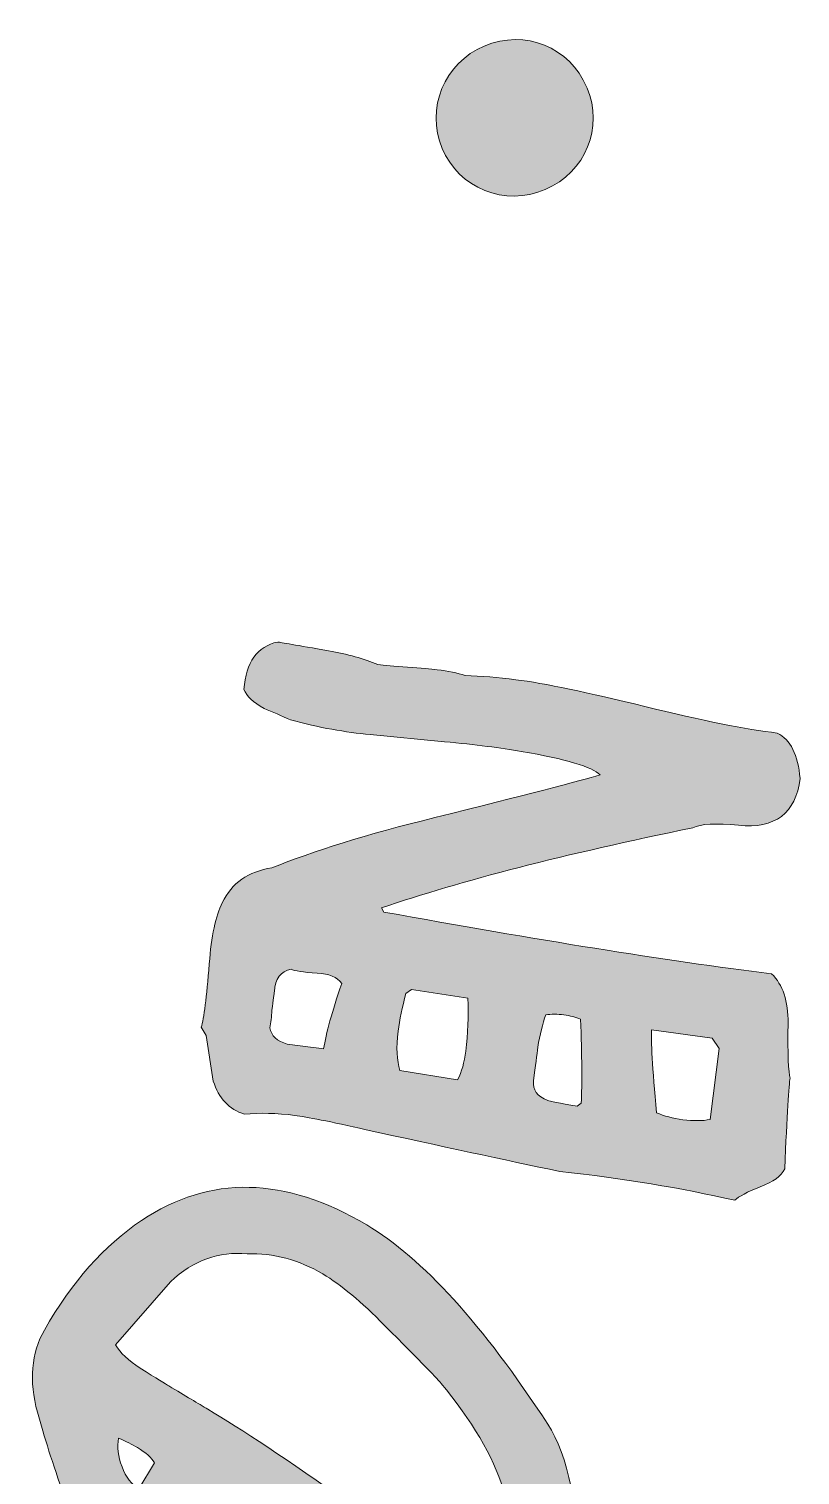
# Model space of a CAD drawing. Header units: inches. Extents: x 13.5 to 26.5, y -16.9 to -3.1.
# Drawn here: x 23.5 to 26.5, y -13.34 to -7.72 of the extents above; entities that cross this region are included whole.
import ezdxf

# ---------------------------------------------------------------- set-up
doc = ezdxf.new("R2010")
doc.units = ezdxf.units.IN
doc.header["$MEASUREMENT"] = 0
doc.layers.add('2', color=7, linetype='Continuous', lineweight=0)

# ---------------------------------------------------------------- blocks, each defined once
blk = doc.blocks.new('Block_6')
at = {"layer": '2', "true_color": 0x334b7d, "transparency": 33554687}
h = blk.add_hatch(color=167, dxfattribs=at)
h.dxf.hatch_style = 2
edge = h.paths.add_edge_path()
edge.add_spline(control_points=[(25.6718, -7.9463), (25.7355, -8.0978), (25.6674, -8.2734), (25.5093, -8.34), (25.3524, -8.4092), (25.1728, -8.3347), (25.1081, -8.1805), (25.0433, -8.0264), (25.1167, -7.8485), (25.2721, -7.783), (25.4302, -7.7165), (25.6048, -7.7868), (25.6707, -7.9436), (25.6707, -7.9436), (25.6718, -7.9463), (25.6718, -7.9463)], knot_values=[0, 0, 0, 0, 1, 1, 1, 2, 2, 2, 3, 3, 3, 4, 4, 4, 5, 5, 5, 5], degree=3, periodic=0)
at = {"layer": '2', "true_color": 0x1b6db6, "transparency": 33554687}
h = blk.add_hatch(color=152, dxfattribs=at)
h.dxf.hatch_style = 2
edge = h.paths.add_edge_path()
edge.add_spline(control_points=[(25.9225, -11.6048), (25.9194, -11.6441), (25.9259, -11.7516), (25.942, -11.9273), (25.9709, -11.9404), (26.0051, -11.9495), (26.0446, -11.9545), (26.0842, -11.9595), (26.1196, -11.9593), (26.1509, -11.9538), (26.1509, -11.9538), (26.1857, -11.6778), (26.1857, -11.6778), (26.1857, -11.6778), (26.1586, -11.6376), (26.1586, -11.6376), (26.1586, -11.6376), (25.9225, -11.6048), (25.9225, -11.6048)], knot_values=[0, 0, 0, 0, 1, 1, 1, 2, 2, 2, 3, 3, 3, 4, 4, 4, 5, 5, 5, 6, 6, 6, 6], degree=3, periodic=0)
edge = h.paths.add_edge_path()
edge.add_spline(control_points=[(25.6464, -11.564), (25.6279, -11.5559), (25.6061, -11.5502), (25.5811, -11.5471), (25.5561, -11.5439), (25.5327, -11.5439), (25.5108, -11.5468), (25.4986, -11.5818), (25.4884, -11.6238), (25.4803, -11.6727), (25.4767, -11.701), (25.4712, -11.7445), (25.4638, -11.8031), (25.4592, -11.839), (25.4775, -11.8644), (25.5186, -11.8793), (25.5261, -11.8821), (25.5642, -11.8898), (25.6329, -11.9024), (25.6329, -11.9024), (25.6491, -11.89), (25.6491, -11.89), (25.6527, -11.8155), (25.6517, -11.7069), (25.6464, -11.564)], knot_values=[0, 0, 0, 0, 1, 1, 1, 2, 2, 2, 3, 3, 3, 4, 4, 4, 5, 5, 5, 6, 6, 6, 7, 7, 7, 8, 8, 8, 8], degree=3, periodic=0)
edge = h.paths.add_edge_path()
edge.add_spline(control_points=[(24.9896, -11.4489), (24.9896, -11.4489), (24.9674, -11.4636), (24.9674, -11.4636), (24.9529, -11.5179), (24.9428, -11.567), (24.9372, -11.6108), (24.9293, -11.6738), (24.9316, -11.7245), (24.9441, -11.7628), (24.9441, -11.7628), (25.1684, -11.7999), (25.1684, -11.7999), (25.184, -11.769), (25.1945, -11.7316), (25.2, -11.6877), (25.2085, -11.621), (25.2113, -11.5526), (25.2086, -11.4825), (25.2086, -11.4825), (24.9896, -11.4489), (24.9896, -11.4489)], knot_values=[0, 0, 0, 0, 1, 1, 1, 2, 2, 2, 3, 3, 3, 4, 4, 4, 5, 5, 5, 6, 6, 6, 7, 7, 7, 7], degree=3, periodic=0)
edge = h.paths.add_edge_path()
edge.add_spline(control_points=[(24.5212, -11.3693), (24.4799, -11.3776), (24.4581, -11.4068), (24.4557, -11.4569), (24.4547, -11.4645), (24.4517, -11.4883), (24.4466, -11.5284), (24.4452, -11.5553), (24.4423, -11.5782), (24.438, -11.597), (24.4437, -11.6288), (24.4664, -11.65), (24.5061, -11.6609), (24.5061, -11.6609), (24.607, -11.6736), (24.607, -11.6736), (24.6224, -11.6756), (24.6358, -11.6773), (24.6474, -11.6788), (24.6569, -11.6192), (24.6802, -11.5348), (24.7175, -11.4255), (24.6997, -11.4004), (24.668, -11.3869), (24.6224, -11.385), (24.5674, -11.3818), (24.5336, -11.3766), (24.5212, -11.3693)], knot_values=[0, 0, 0, 0, 1, 1, 1, 2, 2, 2, 3, 3, 3, 4, 4, 4, 5, 5, 5, 6, 6, 6, 7, 7, 7, 8, 8, 8, 9, 9, 9, 9], degree=3, periodic=0)
edge = h.paths.add_edge_path()
edge.add_spline(control_points=[(24.4689, -10.0986), (24.4785, -10.0998), (24.5443, -10.1111), (24.6662, -10.1323), (24.7406, -10.1456), (24.8046, -10.1634), (24.8582, -10.1857), (24.8832, -10.1888), (24.9217, -10.1923), (24.9738, -10.196), (25.026, -10.1997), (25.0645, -10.2031), (25.0894, -10.2062), (25.1316, -10.2116), (25.1677, -10.2191), (25.1976, -10.2287), (25.2597, -10.2307), (25.3252, -10.2361), (25.3943, -10.2449), (25.5055, -10.2589), (25.673, -10.2937), (25.8968, -10.3492), (26.1207, -10.4047), (26.2922, -10.439), (26.4113, -10.4521), (26.4626, -10.478), (26.4922, -10.537), (26.5, -10.629), (26.4829, -10.7644), (26.403, -10.825), (26.2602, -10.8107), (26.1734, -10.8017), (26.1144, -10.8049), (26.0832, -10.8203), (25.5859, -10.922), (25.1821, -11.0258), (24.8718, -11.1318), (24.8718, -11.1318), (24.8815, -11.1476), (24.8815, -11.1476), (25.4734, -11.2555), (25.9761, -11.3356), (26.3894, -11.3879), (26.433, -11.4298), (26.4542, -11.4936), (26.4531, -11.5796), (26.4516, -11.6999), (26.4543, -11.771), (26.4613, -11.7929), (26.4563, -11.8171), (26.4492, -11.9348), (26.4401, -12.146), (26.4269, -12.173), (26.3952, -12.1962), (26.3448, -12.2156), (26.2945, -12.2351), (26.2616, -12.2524), (26.246, -12.2677), (26.0391, -12.2202), (25.8123, -12.1827), (25.5657, -12.1554), (25.3526, -12.1109), (25.1016, -12.0569), (24.8127, -11.9932), (24.6722, -11.9618), (24.5798, -11.9433), (24.5355, -11.9377), (24.4644, -11.9287), (24.3991, -11.9273), (24.3398, -11.9333), (24.2797, -11.9141), (24.2392, -11.8712), (24.2183, -11.8046), (24.2183, -11.8046), (24.191, -11.6268), (24.191, -11.6268), (24.191, -11.6268), (24.1716, -11.5953), (24.1716, -11.5953), (24.1817, -11.5617), (24.192, -11.4797), (24.2027, -11.3493), (24.2104, -11.2418), (24.2273, -11.1626), (24.2532, -11.1116), (24.2903, -11.0349), (24.3546, -10.9898), (24.4461, -10.9762), (24.6048, -10.9111), (24.8162, -10.8458), (25.0803, -10.7805), (25.4312, -10.6932), (25.6453, -10.638), (25.7224, -10.6148), (25.6914, -10.5837), (25.5892, -10.5534), (25.4159, -10.5237), (25.3379, -10.5099), (25.2383, -10.4973), (25.1172, -10.4858), (25.1172, -10.4858), (24.8289, -10.458), (24.8289, -10.458), (24.7327, -10.4498), (24.6291, -10.4308), (24.518, -10.4012), (24.4831, -10.3852), (24.449, -10.3702), (24.4157, -10.3563), (24.3739, -10.3336), (24.3478, -10.309), (24.3375, -10.2825), (24.345, -10.1769), (24.3888, -10.1156), (24.4689, -10.0986)], knot_values=[0, 0, 0, 0, 1, 1, 1, 2, 2, 2, 3, 3, 3, 4, 4, 4, 5, 5, 5, 6, 6, 6, 7, 7, 7, 8, 8, 8, 9, 9, 9, 10, 10, 10, 11, 11, 11, 12, 12, 12, 13, 13, 13, 14, 14, 14, 15, 15, 15, 16, 16, 16, 17, 17, 17, 18, 18, 18, 19, 19, 19, 20, 20, 20, 21, 21, 21, 22, 22, 22, 23, 23, 23, 24, 24, 24, 25, 25, 25, 26, 26, 26, 27, 27, 27, 28, 28, 28, 29, 29, 29, 30, 30, 30, 31, 31, 31, 32, 32, 32, 33, 33, 33, 34, 34, 34, 35, 35, 35, 36, 36, 36, 37, 37, 37, 38, 38, 38, 38], degree=3, periodic=0)
h = blk.add_hatch(color=152, dxfattribs=at)
h.dxf.hatch_style = 2
edge = h.paths.add_edge_path()
edge.add_spline(control_points=[(25.0524, -13.9801), (25.0211, -13.957), (24.9904, -13.9365), (24.9604, -13.9186), (24.9321, -13.9018), (24.8994, -13.8847), (24.8625, -13.8671), (24.8272, -13.9266), (24.8171, -13.9721), (24.8323, -14.0034), (24.8798, -14.0071), (24.9532, -14.0049), (25.0526, -13.9969), (25.0505, -13.989), (25.0505, -13.9834), (25.0524, -13.9801)], knot_values=[0, 0, 0, 0, 1, 1, 1, 2, 2, 2, 3, 3, 3, 4, 4, 4, 5, 5, 5, 5], degree=3, periodic=0)
edge = h.paths.add_edge_path()
edge.add_spline(control_points=[(24.5503, -13.6413), (24.5282, -13.6595), (24.5036, -13.6952), (24.4766, -13.7483), (24.4466, -13.8065), (24.4227, -13.8449), (24.4049, -13.8634), (24.4663, -13.9043), (24.5117, -13.9246), (24.5412, -13.9242), (24.5412, -13.9242), (24.651, -13.7279), (24.651, -13.7279), (24.6474, -13.7035), (24.6299, -13.6819), (24.5982, -13.663), (24.5849, -13.6551), (24.5689, -13.6479), (24.5503, -13.6413)], knot_values=[0, 0, 0, 0, 1, 1, 1, 2, 2, 2, 3, 3, 3, 4, 4, 4, 5, 5, 5, 6, 6, 6, 6], degree=3, periodic=0)
edge = h.paths.add_edge_path()
edge.add_spline(control_points=[(24.2306, -13.4109), (24.2016, -13.437), (24.1752, -13.4738), (24.1516, -13.5212), (24.1516, -13.5212), (24.0896, -13.6484), (24.0896, -13.6484), (24.091, -13.6765), (24.1085, -13.6983), (24.1421, -13.7138), (24.1838, -13.693), (24.2481, -13.615), (24.335, -13.4799), (24.335, -13.4799), (24.2306, -13.4109), (24.2306, -13.4109)], knot_values=[0, 0, 0, 0, 1, 1, 1, 2, 2, 2, 3, 3, 3, 4, 4, 4, 5, 5, 5, 5], degree=3, periodic=0)
edge = h.paths.add_edge_path()
edge.add_spline(control_points=[(23.8502, -13.1915), (23.8435, -13.2256), (23.8479, -13.2628), (23.8634, -13.3033), (23.8788, -13.3438), (23.9007, -13.3724), (23.929, -13.3892), (23.929, -13.3892), (23.9893, -13.2876), (23.9893, -13.2876), (23.9786, -13.2678), (23.9565, -13.248), (23.9231, -13.2282), (23.9032, -13.2163), (23.8789, -13.2041), (23.8502, -13.1915)], knot_values=[0, 0, 0, 0, 1, 1, 1, 2, 2, 2, 3, 3, 3, 4, 4, 4, 5, 5, 5, 5], degree=3, periodic=0)
edge = h.paths.add_edge_path()
edge.add_spline(control_points=[(24.3495, -12.4757), (24.241, -12.4648), (24.1418, -12.5009), (24.052, -12.5838), (24.052, -12.5838), (23.8387, -12.8292), (23.8387, -12.8292), (23.8566, -12.86), (23.8883, -12.8901), (23.934, -12.9194), (23.998, -12.9597), (24.035, -12.9828), (24.045, -12.9887), (24.1099, -13.0274), (24.1608, -13.0576), (24.1974, -13.0794), (24.324, -13.1547), (24.5075, -13.2766), (24.7478, -13.4452), (24.9881, -13.6138), (25.1716, -13.7357), (25.2982, -13.811), (25.3099, -13.8179), (25.319, -13.8178), (25.3255, -13.8105), (25.3317, -13.7963), (25.342, -13.7789), (25.3564, -13.7584), (25.4278, -13.5281), (25.3433, -13.2678), (25.1032, -12.9775), (25.0985, -12.9702), (25.0256, -12.8956), (24.8844, -12.7535), (24.7945, -12.6621), (24.7145, -12.5955), (24.6445, -12.5539), (24.5512, -12.4984), (24.4529, -12.4724), (24.3495, -12.4757)], knot_values=[0, 0, 0, 0, 1, 1, 1, 2, 2, 2, 3, 3, 3, 4, 4, 4, 5, 5, 5, 6, 6, 6, 7, 7, 7, 8, 8, 8, 9, 9, 9, 10, 10, 10, 11, 11, 11, 12, 12, 12, 13, 13, 13, 13], degree=3, periodic=0)
edge = h.paths.add_edge_path()
edge.add_spline(control_points=[(24.815, -12.3635), (25.0316, -12.4923), (25.2662, -12.7503), (25.5188, -13.1374), (25.598, -13.2583), (25.6399, -13.4631), (25.6443, -13.7519), (25.63, -13.8216), (25.6047, -13.887), (25.5684, -13.9481), (25.4899, -14.0804), (25.3808, -14.1674), (25.2409, -14.2094), (24.8886, -14.313), (24.5251, -14.2533), (24.1502, -14.0305), (24.0919, -13.9958), (24.0326, -13.9572), (23.9722, -13.9145), (23.8077, -13.7475), (23.696, -13.5805), (23.6373, -13.4136), (23.5944, -13.2921), (23.5602, -13.1846), (23.5346, -13.091), (23.5014, -12.9685), (23.5105, -12.8621), (23.5617, -12.7719), (23.6682, -12.5848), (23.7942, -12.4429), (23.9396, -12.346), (24.205, -12.1685), (24.4968, -12.1743), (24.815, -12.3635)], knot_values=[0, 0, 0, 0, 1, 1, 1, 2, 2, 2, 3, 3, 3, 4, 4, 4, 5, 5, 5, 6, 6, 6, 7, 7, 7, 8, 8, 8, 9, 9, 9, 10, 10, 10, 11, 11, 11, 11], degree=3, periodic=0)
at = {"layer": '2'}
for points, knots in [([(25.6718, -7.9463), (25.7355, -8.0978), (25.6674, -8.2734), (25.5093, -8.34), (25.3524, -8.4092), (25.1728, -8.3347), (25.1081, -8.1805), (25.0433, -8.0264), (25.1167, -7.8485), (25.2721, -7.783), (25.4302, -7.7165), (25.6048, -7.7868), (25.6707, -7.9436), (25.6707, -7.9436), (25.6718, -7.9463), (25.6718, -7.9463)], [0, 0, 0, 0, 1, 1, 1, 2, 2, 2, 3, 3, 3, 4, 4, 4, 5, 5, 5, 5]), ([(24.4689, -10.0986), (24.4785, -10.0998), (24.5443, -10.1111), (24.6662, -10.1323), (24.7406, -10.1456), (24.8046, -10.1634), (24.8582, -10.1857), (24.8832, -10.1888), (24.9217, -10.1923), (24.9738, -10.196), (25.026, -10.1997), (25.0645, -10.2031), (25.0894, -10.2062), (25.1316, -10.2116), (25.1677, -10.2191), (25.1976, -10.2287), (25.2597, -10.2307), (25.3252, -10.2361), (25.3943, -10.2449), (25.5055, -10.2589), (25.673, -10.2937), (25.8968, -10.3492), (26.1207, -10.4047), (26.2922, -10.439), (26.4113, -10.4521), (26.4626, -10.478), (26.4922, -10.537), (26.5, -10.629), (26.4829, -10.7644), (26.403, -10.825), (26.2602, -10.8107), (26.1734, -10.8017), (26.1144, -10.8049), (26.0832, -10.8203), (25.5859, -10.922), (25.1821, -11.0258), (24.8718, -11.1318), (24.8718, -11.1318), (24.8815, -11.1476), (24.8815, -11.1476), (25.4734, -11.2555), (25.9761, -11.3356), (26.3894, -11.3879), (26.433, -11.4298), (26.4542, -11.4936), (26.4531, -11.5796), (26.4516, -11.6999), (26.4543, -11.771), (26.4613, -11.7929), (26.4563, -11.8171), (26.4492, -11.9348), (26.4401, -12.146), (26.4269, -12.173), (26.3952, -12.1962), (26.3448, -12.2156), (26.2945, -12.2351), (26.2616, -12.2524), (26.246, -12.2677), (26.0391, -12.2202), (25.8123, -12.1827), (25.5657, -12.1554), (25.3526, -12.1109), (25.1016, -12.0569), (24.8127, -11.9932), (24.6722, -11.9618), (24.5798, -11.9433), (24.5355, -11.9377), (24.4644, -11.9287), (24.3991, -11.9273), (24.3398, -11.9333), (24.2797, -11.9141), (24.2392, -11.8712), (24.2183, -11.8046), (24.2183, -11.8046), (24.191, -11.6268), (24.191, -11.6268), (24.191, -11.6268), (24.1716, -11.5953), (24.1716, -11.5953), (24.1817, -11.5617), (24.192, -11.4797), (24.2027, -11.3493), (24.2104, -11.2418), (24.2273, -11.1626), (24.2532, -11.1116), (24.2903, -11.0349), (24.3546, -10.9898), (24.4461, -10.9762), (24.6048, -10.9111), (24.8162, -10.8458), (25.0803, -10.7805), (25.4312, -10.6932), (25.6453, -10.638), (25.7224, -10.6148), (25.6914, -10.5837), (25.5892, -10.5534), (25.4159, -10.5237), (25.3379, -10.5099), (25.2383, -10.4973), (25.1172, -10.4858), (25.1172, -10.4858), (24.8289, -10.458), (24.8289, -10.458), (24.7327, -10.4498), (24.6291, -10.4308), (24.518, -10.4012), (24.4831, -10.3852), (24.449, -10.3702), (24.4157, -10.3563), (24.3739, -10.3336), (24.3478, -10.309), (24.3375, -10.2825), (24.345, -10.1769), (24.3888, -10.1156), (24.4689, -10.0986)], [0, 0, 0, 0, 1, 1, 1, 2, 2, 2, 3, 3, 3, 4, 4, 4, 5, 5, 5, 6, 6, 6, 7, 7, 7, 8, 8, 8, 9, 9, 9, 10, 10, 10, 11, 11, 11, 12, 12, 12, 13, 13, 13, 14, 14, 14, 15, 15, 15, 16, 16, 16, 17, 17, 17, 18, 18, 18, 19, 19, 19, 20, 20, 20, 21, 21, 21, 22, 22, 22, 23, 23, 23, 24, 24, 24, 25, 25, 25, 26, 26, 26, 27, 27, 27, 28, 28, 28, 29, 29, 29, 30, 30, 30, 31, 31, 31, 32, 32, 32, 33, 33, 33, 34, 34, 34, 35, 35, 35, 36, 36, 36, 37, 37, 37, 38, 38, 38, 38]), ([(24.5212, -11.3693), (24.4799, -11.3776), (24.4581, -11.4068), (24.4557, -11.4569), (24.4547, -11.4645), (24.4517, -11.4883), (24.4466, -11.5284), (24.4452, -11.5553), (24.4423, -11.5782), (24.438, -11.597), (24.4437, -11.6288), (24.4664, -11.65), (24.5061, -11.6609), (24.5061, -11.6609), (24.607, -11.6736), (24.607, -11.6736), (24.6224, -11.6756), (24.6358, -11.6773), (24.6474, -11.6788), (24.6569, -11.6192), (24.6802, -11.5348), (24.7175, -11.4255), (24.6997, -11.4004), (24.668, -11.3869), (24.6224, -11.385), (24.5674, -11.3818), (24.5336, -11.3766), (24.5212, -11.3693)], [0, 0, 0, 0, 1, 1, 1, 2, 2, 2, 3, 3, 3, 4, 4, 4, 5, 5, 5, 6, 6, 6, 7, 7, 7, 8, 8, 8, 9, 9, 9, 9]), ([(24.9896, -11.4489), (24.9896, -11.4489), (24.9674, -11.4636), (24.9674, -11.4636), (24.9529, -11.5179), (24.9428, -11.567), (24.9372, -11.6108), (24.9293, -11.6738), (24.9316, -11.7245), (24.9441, -11.7628), (24.9441, -11.7628), (25.1684, -11.7999), (25.1684, -11.7999), (25.184, -11.769), (25.1945, -11.7316), (25.2, -11.6877), (25.2085, -11.621), (25.2113, -11.5526), (25.2086, -11.4825), (25.2086, -11.4825), (24.9896, -11.4489), (24.9896, -11.4489)], [0, 0, 0, 0, 1, 1, 1, 2, 2, 2, 3, 3, 3, 4, 4, 4, 5, 5, 5, 6, 6, 6, 7, 7, 7, 7]), ([(25.6464, -11.564), (25.6279, -11.5559), (25.6061, -11.5502), (25.5811, -11.5471), (25.5561, -11.5439), (25.5327, -11.5439), (25.5108, -11.5468), (25.4986, -11.5818), (25.4884, -11.6238), (25.4803, -11.6727), (25.4767, -11.701), (25.4712, -11.7445), (25.4638, -11.8031), (25.4592, -11.839), (25.4775, -11.8644), (25.5186, -11.8793), (25.5261, -11.8821), (25.5642, -11.8898), (25.6329, -11.9024), (25.6329, -11.9024), (25.6491, -11.89), (25.6491, -11.89), (25.6527, -11.8155), (25.6517, -11.7069), (25.6464, -11.564)], [0, 0, 0, 0, 1, 1, 1, 2, 2, 2, 3, 3, 3, 4, 4, 4, 5, 5, 5, 6, 6, 6, 7, 7, 7, 8, 8, 8, 8]), ([(25.9225, -11.6048), (25.9194, -11.6441), (25.9259, -11.7516), (25.942, -11.9273), (25.9709, -11.9404), (26.0051, -11.9495), (26.0446, -11.9545), (26.0842, -11.9595), (26.1196, -11.9593), (26.1509, -11.9538), (26.1509, -11.9538), (26.1857, -11.6778), (26.1857, -11.6778), (26.1857, -11.6778), (26.1586, -11.6376), (26.1586, -11.6376), (26.1586, -11.6376), (25.9225, -11.6048), (25.9225, -11.6048)], [0, 0, 0, 0, 1, 1, 1, 2, 2, 2, 3, 3, 3, 4, 4, 4, 5, 5, 5, 6, 6, 6, 6]), ([(24.815, -12.3635), (25.0316, -12.4923), (25.2662, -12.7503), (25.5188, -13.1374), (25.598, -13.2583), (25.6399, -13.4631), (25.6443, -13.7519), (25.63, -13.8216), (25.6047, -13.887), (25.5684, -13.9481), (25.4899, -14.0804), (25.3808, -14.1674), (25.2409, -14.2094), (24.8886, -14.313), (24.5251, -14.2533), (24.1502, -14.0305), (24.0919, -13.9958), (24.0326, -13.9572), (23.9722, -13.9145), (23.8077, -13.7475), (23.696, -13.5805), (23.6373, -13.4136), (23.5944, -13.2921), (23.5602, -13.1846), (23.5346, -13.091), (23.5014, -12.9685), (23.5105, -12.8621), (23.5617, -12.7719), (23.6682, -12.5848), (23.7942, -12.4429), (23.9396, -12.346), (24.205, -12.1685), (24.4968, -12.1743), (24.815, -12.3635)], [0, 0, 0, 0, 1, 1, 1, 2, 2, 2, 3, 3, 3, 4, 4, 4, 5, 5, 5, 6, 6, 6, 7, 7, 7, 8, 8, 8, 9, 9, 9, 10, 10, 10, 11, 11, 11, 11]), ([(24.3495, -12.4757), (24.241, -12.4648), (24.1418, -12.5009), (24.052, -12.5838), (24.052, -12.5838), (23.8387, -12.8292), (23.8387, -12.8292), (23.8566, -12.86), (23.8883, -12.8901), (23.934, -12.9194), (23.998, -12.9597), (24.035, -12.9828), (24.045, -12.9887), (24.1099, -13.0274), (24.1608, -13.0576), (24.1974, -13.0794), (24.324, -13.1547), (24.5075, -13.2766), (24.7478, -13.4452), (24.9881, -13.6138), (25.1716, -13.7357), (25.2982, -13.811), (25.3099, -13.8179), (25.319, -13.8178), (25.3255, -13.8105), (25.3317, -13.7963), (25.342, -13.7789), (25.3564, -13.7584), (25.4278, -13.5281), (25.3433, -13.2678), (25.1032, -12.9775), (25.0985, -12.9702), (25.0256, -12.8956), (24.8844, -12.7535), (24.7945, -12.6621), (24.7145, -12.5955), (24.6445, -12.5539), (24.5512, -12.4984), (24.4529, -12.4724), (24.3495, -12.4757)], [0, 0, 0, 0, 1, 1, 1, 2, 2, 2, 3, 3, 3, 4, 4, 4, 5, 5, 5, 6, 6, 6, 7, 7, 7, 8, 8, 8, 9, 9, 9, 10, 10, 10, 11, 11, 11, 12, 12, 12, 13, 13, 13, 13]), ([(23.8502, -13.1915), (23.8435, -13.2256), (23.8479, -13.2628), (23.8634, -13.3033), (23.8788, -13.3438), (23.9007, -13.3724), (23.929, -13.3892), (23.929, -13.3892), (23.9893, -13.2876), (23.9893, -13.2876), (23.9786, -13.2678), (23.9565, -13.248), (23.9231, -13.2282), (23.9032, -13.2163), (23.8789, -13.2041), (23.8502, -13.1915)], [0, 0, 0, 0, 1, 1, 1, 2, 2, 2, 3, 3, 3, 4, 4, 4, 5, 5, 5, 5])]:
    blk.add_open_spline(points, degree=3, knots=knots, dxfattribs=at)
blk = doc.blocks.new('Block_4')
at = {"layer": '2'}
blk.add_blockref('Block_6', (0, 0), dxfattribs=at)
blk = doc.blocks.new('Block_0')
at = {"layer": '2'}
blk.add_blockref('Block_4', (0, 0), dxfattribs=at)

msp = doc.modelspace()

# ---------------------------------------------------------------- block references
at = {"layer": '2'}
msp.add_blockref('Block_0', (0, 0), dxfattribs=at)

doc.saveas('drawing.dxf')
